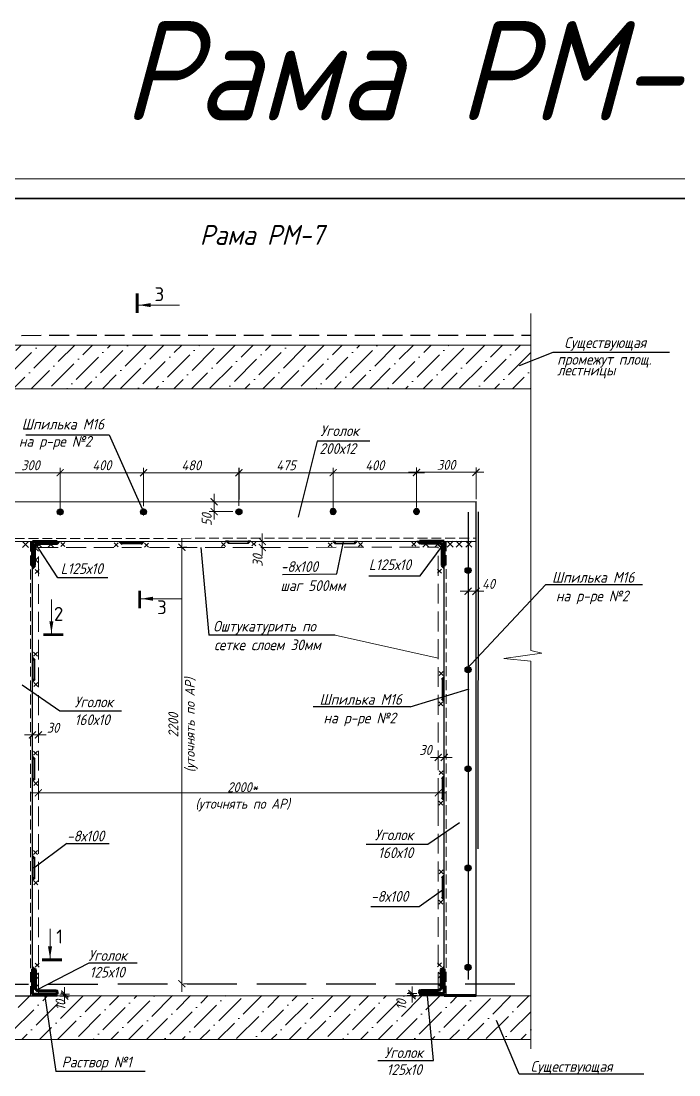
# Model space of a CAD drawing. Header units: millimetres. Extents: x 2058191 to 2089933, y 116142 to 208453.
# Drawn here: x 2071896 to 2075210, y 120718 to 126029 of the extents above; entities that cross this region are included whole.
import ezdxf

# ---------------------------------------------------------------- set-up
doc = ezdxf.new("R2010")
doc.units = ezdxf.units.MM
for name, pattern in [('GOST2.303 4', [7, 5, -2, 0]), ('ГОСТ 2.303 4', [7, 5, -2, 0]), ('осеваяX2', [4, 2.5, -0.5, 0.5, -0.5])]:
    doc.linetypes.add(name, pattern=pattern)
doc.layers.get('Defpoints').update_dxf_attribs({"color": 255})
for name, color, linetype, lineweight in [('1Стены', 252, 'Continuous', 25), ('монолит', 176, 'Continuous', 50), ('Оси', 165, 'осеваяX2', 13), ('Размер', 7, 'Continuous', 13), ('сварка', 156, 'Continuous', 9), ('штрих', 8, 'Continuous', 5), ('штриховка кирпич', 42, 'Continuous', 5)]:
    doc.layers.add(name, color=color, linetype=linetype, lineweight=lineweight)
doc.layers.add('CS_UNPLOTTED', color=254, linetype='Continuous', plot=False)
doc.layers.add('металл', color=124, linetype='Continuous')
doc.layers.add('Текст', color=7, linetype='Continuous')
doc.styles.add('GOST', font='', dxfattribs={"width": 0.8, "oblique": 10})
doc.styles.add('GOST 2.304_new', font='isocpeur.ttf', dxfattribs={"width": 0.9, "oblique": 15})
doc.styles.get('GOST').set_extended_font_data('GOST type A')
doc.dimstyles.new('SPDS', dxfattribs={"dimscale": 25, "dimtxt": 2.5, "dimasz": 1.77, "dimexe": 1.25, "dimexo": 0.625, "dimtad": 1, "dimdec": 0, "dimrnd": 0.001, "dimtxsty": 'GOST 2.304_new', "dimblk": 'ARCHTICK', "dimcen": 2.5, "dimdle": 2, "dimclrt": 256, "dimazin": 2, "dimtfac": 0.75, "dimtdec": 0, "dimtmove": 1, "dimatfit": 3, "dimfxl": 0, "dimtolj": 1, "dimlwd": 9, "dimlwe": 9, "dimarcsym": 0})
doc.dimstyles.new('SPDS 1_20', dxfattribs={"dimscale": 20, "dimtxt": 2.5, "dimasz": 1.77, "dimexe": 1.25, "dimexo": 0.625, "dimtad": 1, "dimdec": 0, "dimrnd": 0.001, "dimtxsty": 'GOST 2.304_new', "dimblk": 'ARCHTICK', "dimcen": 2.5, "dimdle": 2, "dimclrt": 256, "dimadec": 0, "dimazin": 2, "dimtfac": 0.75, "dimtdec": 0, "dimtmove": 1, "dimatfit": 3, "dimfxl": 0, "dimtolj": 1, "dimlwd": 9, "dimlwe": 9, "dimarcsym": 0})
pattern_1 = [(45, (-39819756.144, -1449948.2), (33.67596045, 123.47852166), [158.75, -31.75, 0, -31.75])]

# ---------------------------------------------------------------- blocks, each defined once
blk = doc.blocks.new('_ArchTick')
at = {"color": 0, "linetype": 'ByBlock', "const_width": 0.15}
blk.add_lwpolyline([(-0.5, -0.5), (0.5, 0.5)], dxfattribs=at)
blk = doc.blocks.new('*D152')
at = {"layer": 'Defpoints', "color": 0, "lineweight": 20, "ltscale": 20, "transparency": 16777216}
for p in [(2071953, 122454.8), (2071953, 122431.3), (2071983, 122454.8)]:
    blk.add_point(p, dxfattribs=at)
at = {"layer": 'Размер', "color": 0, "lineweight": 9, "ltscale": 20, "transparency": 16777216}
for p, q in [((2072023, 122431.3), (2071913, 122431.3)), ((2071953, 122442.3), (2071953, 122406.3)), ((2071983, 122442.3), (2071983, 122406.3))]:
    blk.add_line(p, q, dxfattribs=at)
at = {"layer": 'Размер', "color": 0, "lineweight": 9, "ltscale": 20, "transparency": 16777216, "xscale": 35.4, "yscale": 35.4, "zscale": 35.4}
for p, rotation in [((2071953, 122431.3), 179.9999999995553), ((2071983, 122431.3), 359.9999999995553)]:
    blk.add_blockref('_ArchTick', p, dxfattribs=dict(at, rotation=rotation))
at = {"layer": 'Размер', "ltscale": 20, "transparency": 16777216, "insert": (2072056.8, 122467.4), "char_height": 50, "attachment_point": 5, "style": 'GOST 2.304_new'}
blk.add_mtext('\\A1;30', dxfattribs=at)
blk = doc.blocks.new('свар')
at = {"layer": 'сварка', "color": 0, "linetype": 'Continuous', "ltscale": 10}
for p, q in [((10, 10), (-10, -10)), ((-10, 10), (10, -10))]:
    blk.add_line(p, q, dxfattribs=at)
blk = doc.blocks.new('*D153')
at = {"color": 0, "lineweight": 9, "ltscale": 20, "transparency": 16777216}
for p, q in [((2073997.8, 122329.5), (2073997.8, 122293.4)), ((2074027.8, 122329.5), (2074027.8, 122293.4)), ((2073957.8, 122318.4), (2074067.8, 122318.4))]:
    blk.add_line(p, q, dxfattribs=at)
at = {"layer": 'Defpoints', "color": 0, "lineweight": 20, "ltscale": 20, "transparency": 16777216}
for p in [(2073997.8, 122342), (2074027.8, 122342), (2074027.8, 122318.4)]:
    blk.add_point(p, dxfattribs=at)
at = {"color": 0, "lineweight": 9, "ltscale": 20, "transparency": 16777216, "xscale": 35.4, "yscale": 35.4, "zscale": 35.4, "rotation": 180}
blk.add_blockref('_ArchTick', (2073997.8, 122318.4), dxfattribs=at)
at = {"color": 0, "lineweight": 9, "ltscale": 20, "transparency": 16777216, "xscale": 35.4, "yscale": 35.4, "zscale": 35.4}
blk.add_blockref('_ArchTick', (2074027.8, 122318.4), dxfattribs=at)
at = {"ltscale": 20, "transparency": 16777216, "insert": (2073933.5, 122355.9), "char_height": 50, "attachment_point": 5, "style": 'GOST 2.304_new'}
blk.add_mtext('\\A1;30', dxfattribs=at)
blk = doc.blocks.new('*D159')
at = {"color": 0, "lineweight": 9, "ltscale": 20, "transparency": 16777216}
for p, q in [((2072115.4, 121125.5), (2072115.4, 121160.9)), ((2072090.5, 121125.5), (2072140.4, 121125.5)), ((2072090.5, 121115.5), (2072140.4, 121115.5)), ((2072115.4, 121125.5), (2072115.4, 121115.5)), ((2072115.4, 121115.5), (2072115.4, 121080.1))]:
    blk.add_line(p, q, dxfattribs=at)
at = {"layer": 'Defpoints', "color": 0, "lineweight": 20, "ltscale": 20, "transparency": 16777216}
for p in [(2072078, 121125.5), (2072078, 121115.5), (2072115.4, 121115.5)]:
    blk.add_point(p, dxfattribs=at)
at = {"color": 0, "lineweight": 9, "ltscale": 20, "transparency": 16777216, "xscale": 35.4, "yscale": 35.4, "zscale": 35.4}
for p, rotation in [((2072115.4, 121125.5), 270), ((2072115.4, 121115.5), 90)]:
    blk.add_blockref('_ArchTick', p, dxfattribs=dict(at, rotation=rotation))
at = {"ltscale": 20, "transparency": 16777216, "insert": (2072094.3, 121069.8), "char_height": 50, "attachment_point": 5, "rotation": 90, "style": 'GOST 2.304_new'}
blk.add_mtext('\\A1;10', dxfattribs=at)
blk = doc.blocks.new('*D146')
at = {"color": 0, "lineweight": 9, "ltscale": 20, "transparency": 16777216}
for p, q in [((2073865.4, 121127.5), (2073865.4, 121162.9)), ((2073890.3, 121127.5), (2073840.4, 121127.5)), ((2073890.3, 121117.5), (2073840.4, 121117.5)), ((2073865.4, 121127.5), (2073865.4, 121117.5)), ((2073865.4, 121117.5), (2073865.4, 121082.1))]:
    blk.add_line(p, q, dxfattribs=at)
at = {"layer": 'Defpoints', "color": 0, "lineweight": 20, "ltscale": 20, "transparency": 16777216}
for p in [(2073865.4, 121117.5), (2073902.8, 121127.5), (2073902.8, 121117.5)]:
    blk.add_point(p, dxfattribs=at)
at = {"color": 0, "lineweight": 9, "ltscale": 20, "transparency": 16777216, "xscale": 35.4, "yscale": 35.4, "zscale": 35.4}
for p, rotation in [((2073865.4, 121127.5), 270), ((2073865.4, 121117.5), 90)]:
    blk.add_blockref('_ArchTick', p, dxfattribs=dict(at, rotation=rotation))
at = {"ltscale": 20, "transparency": 16777216, "insert": (2073811.5, 121071.8), "char_height": 50, "attachment_point": 5, "rotation": 90, "style": 'GOST 2.304_new'}
blk.add_mtext('\\A1;10', dxfattribs=at)
blk = doc.blocks.new('м16')
at = {"layer": 'металл', "lineweight": 30, "ltscale": 20}
for p, q in [((-11, 6.4), (0, 12.7)), ((-11, -6.4), (-11, 6.4)), ((0, 12.7), (11, 6.4)), ((11, 6.4), (11, -6.4)), ((0, -12.7), (-11, -6.4)), ((11, -6.4), (0, -12.7))]:
    blk.add_line(p, q, dxfattribs=at)
blk.add_circle((0, 0), 15, dxfattribs=at)
for radius, start, end in [(10.4, 0, 180), (10.4, 180, 0), (6.92, 0, 180), (6.92, 180, 0)]:
    blk.add_arc((0, 0), radius, start, end, dxfattribs=at)
at = {"layer": 'металл', "linetype": 'Continuous', "lineweight": 25, "ltscale": 20}
blk.add_arc((0, 0), 8, 255, 165, dxfattribs=at)
at = {"layer": 'Оси', "ltscale": 20}
for p, q in [((17, 0), (-17.3, 0)), ((0, 17.3), (0, -17.3))]:
    blk.add_line(p, q, dxfattribs=at)
blk = doc.blocks.new('*D147')
at = {"color": 0, "lineweight": 9, "ltscale": 20, "transparency": 16777216}
for p, q in [((2071793.3, 123618), (2071793.3, 123778)), ((2072093, 123568), (2072093, 123778)), ((2071753.3, 123753), (2072133, 123753))]:
    blk.add_line(p, q, dxfattribs=at)
at = {"layer": 'Defpoints', "color": 0, "lineweight": 20, "ltscale": 20, "transparency": 16777216}
for p in [(2072093, 123753), (2071793.3, 123605.5), (2072093, 123555.5)]:
    blk.add_point(p, dxfattribs=at)
at = {"color": 0, "lineweight": 9, "ltscale": 20, "transparency": 16777216, "xscale": 35.4, "yscale": 35.4, "zscale": 35.4, "rotation": 180}
blk.add_blockref('_ArchTick', (2071793.3, 123753), dxfattribs=at)
at = {"color": 0, "lineweight": 9, "ltscale": 20, "transparency": 16777216, "xscale": 35.4, "yscale": 35.4, "zscale": 35.4}
blk.add_blockref('_ArchTick', (2072093, 123753), dxfattribs=at)
at = {"ltscale": 20, "transparency": 16777216, "insert": (2071943.1, 123790.5), "char_height": 50, "attachment_point": 5, "style": 'GOST 2.304_new'}
blk.add_mtext('\\A1;300', dxfattribs=at)
blk = doc.blocks.new('*D148')
at = {"color": 0, "lineweight": 9, "ltscale": 20, "transparency": 16777216}
for p, q in [((2072093, 123595.9), (2072093, 123778)), ((2072513, 123585.2), (2072513, 123778)), ((2072553, 123753), (2072053, 123753))]:
    blk.add_line(p, q, dxfattribs=at)
at = {"layer": 'Defpoints', "color": 0, "lineweight": 20, "ltscale": 20, "transparency": 16777216}
for p in [(2072093, 123753), (2072093, 123583.4), (2072513, 123572.7)]:
    blk.add_point(p, dxfattribs=at)
at = {"color": 0, "lineweight": 9, "ltscale": 20, "transparency": 16777216, "xscale": 35.4, "yscale": 35.4, "zscale": 35.4, "rotation": 180}
blk.add_blockref('_ArchTick', (2072093, 123753), dxfattribs=at)
at = {"color": 0, "lineweight": 9, "ltscale": 20, "transparency": 16777216, "xscale": 35.4, "yscale": 35.4, "zscale": 35.4}
blk.add_blockref('_ArchTick', (2072513, 123753), dxfattribs=at)
at = {"ltscale": 20, "transparency": 16777216, "insert": (2072303, 123790.5), "char_height": 50, "attachment_point": 5, "style": 'GOST 2.304_new'}
blk.add_mtext('\\A1;400', dxfattribs=at)
blk = doc.blocks.new('*D150')
at = {"color": 0, "lineweight": 9, "ltscale": 20, "transparency": 16777216}
for p, q in [((2073467.8, 123570), (2073467.8, 123778)), ((2073887.7, 123576.9), (2073887.7, 123778)), ((2073427.8, 123753), (2073927.7, 123753))]:
    blk.add_line(p, q, dxfattribs=at)
at = {"layer": 'Defpoints', "color": 0, "lineweight": 20, "ltscale": 20, "transparency": 16777216}
for p in [(2073887.7, 123753), (2073467.8, 123557.5), (2073887.7, 123564.4)]:
    blk.add_point(p, dxfattribs=at)
at = {"color": 0, "lineweight": 9, "ltscale": 20, "transparency": 16777216, "xscale": 35.4, "yscale": 35.4, "zscale": 35.4, "rotation": 180}
blk.add_blockref('_ArchTick', (2073467.8, 123753), dxfattribs=at)
at = {"color": 0, "lineweight": 9, "ltscale": 20, "transparency": 16777216, "xscale": 35.4, "yscale": 35.4, "zscale": 35.4}
blk.add_blockref('_ArchTick', (2073887.7, 123753), dxfattribs=at)
at = {"ltscale": 20, "transparency": 16777216, "insert": (2073677.7, 123790.5), "char_height": 50, "attachment_point": 5, "style": 'GOST 2.304_new'}
blk.add_mtext('\\A1;400', dxfattribs=at)
blk = doc.blocks.new('*D151')
at = {"color": 0, "lineweight": 9, "ltscale": 20, "transparency": 16777216}
for p, q in [((2073847.7, 123755), (2074227.8, 123755)), ((2073887.7, 123576.9), (2073887.7, 123780)), ((2074187.8, 123620), (2074187.8, 123780))]:
    blk.add_line(p, q, dxfattribs=at)
at = {"layer": 'Defpoints', "color": 0, "lineweight": 20, "ltscale": 20, "transparency": 16777216}
for p in [(2074187.8, 123755), (2074187.8, 123607.5), (2073887.7, 123564.4)]:
    blk.add_point(p, dxfattribs=at)
at = {"color": 0, "lineweight": 9, "ltscale": 20, "transparency": 16777216, "xscale": 35.4, "yscale": 35.4, "zscale": 35.4, "rotation": 180}
blk.add_blockref('_ArchTick', (2073887.7, 123755), dxfattribs=at)
at = {"color": 0, "lineweight": 9, "ltscale": 20, "transparency": 16777216, "xscale": 35.4, "yscale": 35.4, "zscale": 35.4}
blk.add_blockref('_ArchTick', (2074187.8, 123755), dxfattribs=at)
at = {"ltscale": 20, "transparency": 16777216, "insert": (2074037.7, 123792.5), "char_height": 50, "attachment_point": 5, "style": 'GOST 2.304_new'}
blk.add_mtext('\\A1;300', dxfattribs=at)
blk = doc.blocks.new('*D161')
at = {"color": 0, "lineweight": 9, "ltscale": 20, "transparency": 16777216}
for p, q in [((2071983, 122104.2), (2071983, 122164.4)), ((2073997.8, 121988.3), (2073997.8, 122164.4)), ((2071943, 122139.4), (2074037.8, 122139.4))]:
    blk.add_line(p, q, dxfattribs=at)
at = {"layer": 'Defpoints', "color": 0, "lineweight": 20, "ltscale": 20, "transparency": 16777216}
for p in [(2073997.8, 122139.4), (2071983, 122091.7), (2073997.8, 121975.8)]:
    blk.add_point(p, dxfattribs=at)
at = {"color": 0, "lineweight": 9, "ltscale": 20, "transparency": 16777216, "xscale": 35.4, "yscale": 35.4, "zscale": 35.4, "rotation": 180}
blk.add_blockref('_ArchTick', (2071983, 122139.4), dxfattribs=at)
at = {"color": 0, "lineweight": 9, "ltscale": 20, "transparency": 16777216, "xscale": 35.4, "yscale": 35.4, "zscale": 35.4}
blk.add_blockref('_ArchTick', (2073997.8, 122139.4), dxfattribs=at)
at = {"ltscale": 20, "transparency": 16777216, "insert": (2073011.9, 122119.4), "char_height": 50, "width": 743.323, "attachment_point": 5, "style": 'GOST 2.304_new'}
blk.add_mtext('\\A1;2000*\\P(уточнять по АР)', dxfattribs=at)
blk = doc.blocks.new('*D162')
at = {"layer": 'Defpoints', "color": 0, "lineweight": 20, "ltscale": 20, "transparency": 16777216}
for p in [(2072701.4, 123377.5), (2072705.7, 123377.5), (2072701.4, 121177.5)]:
    blk.add_point(p, dxfattribs=at)
at = {"layer": 'Размер', "color": 0, "lineweight": 9, "ltscale": 20, "transparency": 16777216}
for p, q in [((2072705.7, 121137.5), (2072705.7, 123417.5)), ((2072713.9, 123377.5), (2072730.7, 123377.5)), ((2072713.9, 121177.5), (2072730.7, 121177.5))]:
    blk.add_line(p, q, dxfattribs=at)
at = {"layer": 'Размер', "color": 0, "lineweight": 9, "ltscale": 20, "transparency": 16777216, "xscale": 35.4, "yscale": 35.4, "zscale": 35.4}
for p, rotation in [((2072705.7, 123377.5), 90), ((2072705.7, 121177.5), 270)]:
    blk.add_blockref('_ArchTick', p, dxfattribs=dict(at, rotation=rotation))
at = {"layer": 'Размер', "ltscale": 20, "transparency": 16777216, "insert": (2072711.4, 122481.1), "char_height": 50, "width": 670.583, "attachment_point": 5, "rotation": 90, "style": 'GOST 2.304_new'}
blk.add_mtext('\\A1;2200  \\P(уточнять по АР)', dxfattribs=at)
blk = doc.blocks.new('*D163')
at = {"layer": 'Defpoints', "color": 0, "lineweight": 20, "ltscale": 100, "transparency": 16777216}
for p in [(2072993.4, 123753), (2072513, 123598.9), (2072993.4, 123573.1)]:
    blk.add_point(p, dxfattribs=at)
at = {"layer": 'Размер', "color": 0, "lineweight": 9, "ltscale": 100, "transparency": 16777216}
for p, q in [((2072513, 123611.4), (2072513, 123778)), ((2072993.4, 123585.6), (2072993.4, 123778)), ((2072473, 123753), (2073033.4, 123753))]:
    blk.add_line(p, q, dxfattribs=at)
at = {"layer": 'Размер', "color": 0, "lineweight": 9, "ltscale": 100, "transparency": 16777216, "xscale": 35.4, "yscale": 35.4, "zscale": 35.4, "rotation": 180}
blk.add_blockref('_ArchTick', (2072513, 123753), dxfattribs=at)
at = {"layer": 'Размер', "color": 0, "lineweight": 9, "ltscale": 100, "transparency": 16777216, "xscale": 35.4, "yscale": 35.4, "zscale": 35.4}
blk.add_blockref('_ArchTick', (2072993.4, 123753), dxfattribs=at)
at = {"layer": 'Размер', "ltscale": 100, "transparency": 16777216, "insert": (2072753.2, 123790.5), "char_height": 50, "attachment_point": 5, "style": 'GOST 2.304_new'}
blk.add_mtext('\\A1;480', dxfattribs=at)
blk = doc.blocks.new('*D164')
at = {"layer": 'Defpoints', "color": 0, "lineweight": 20, "ltscale": 100, "transparency": 16777216}
for p in [(2073467.8, 123753), (2072993.8, 123606.2), (2073467.8, 123586.9)]:
    blk.add_point(p, dxfattribs=at)
at = {"layer": 'Размер', "color": 0, "lineweight": 9, "ltscale": 100, "transparency": 16777216}
for p, q in [((2072993.8, 123618.7), (2072993.8, 123778)), ((2073467.8, 123599.4), (2073467.8, 123778)), ((2072953.8, 123753), (2073507.8, 123753))]:
    blk.add_line(p, q, dxfattribs=at)
at = {"layer": 'Размер', "color": 0, "lineweight": 9, "ltscale": 100, "transparency": 16777216, "xscale": 35.4, "yscale": 35.4, "zscale": 35.4, "rotation": 180}
blk.add_blockref('_ArchTick', (2072993.8, 123753), dxfattribs=at)
at = {"layer": 'Размер', "color": 0, "lineweight": 9, "ltscale": 100, "transparency": 16777216, "xscale": 35.4, "yscale": 35.4, "zscale": 35.4}
blk.add_blockref('_ArchTick', (2073467.8, 123753), dxfattribs=at)
at = {"layer": 'Размер', "ltscale": 100, "transparency": 16777216, "insert": (2073230.8, 123790.5), "char_height": 50, "attachment_point": 5, "style": 'GOST 2.304_new'}
blk.add_mtext('\\A1;475', dxfattribs=at)
blk = doc.blocks.new('*D165')
at = {"layer": 'Defpoints', "color": 0, "lineweight": 20, "ltscale": 100, "transparency": 16777216}
for p in [(2073111.1, 123406.5), (2073111.2, 123376.6), (2073111.2, 123376.6)]:
    blk.add_point(p, dxfattribs=at)
at = {"layer": 'Размер', "color": 0, "lineweight": 9, "ltscale": 100, "transparency": 16777216}
for p, q in [((2073111.2, 123446.5), (2073111.2, 123336.6)), ((2073123.6, 123406.5), (2073136.2, 123406.5)), ((2073123.7, 123376.6), (2073136.2, 123376.6))]:
    blk.add_line(p, q, dxfattribs=at)
at = {"layer": 'Размер', "color": 0, "lineweight": 9, "ltscale": 100, "transparency": 16777216, "xscale": 35.4, "yscale": 35.4, "zscale": 35.4}
for p, rotation in [((2073111.2, 123406.5), 90), ((2073111.2, 123376.6), 270)]:
    blk.add_blockref('_ArchTick', p, dxfattribs=dict(at, rotation=rotation))
at = {"layer": 'Размер', "ltscale": 100, "transparency": 16777216, "insert": (2073087.5, 123310.7), "char_height": 50, "attachment_point": 5, "rotation": 90, "style": 'GOST 2.304_new'}
blk.add_mtext('\\A1;30', dxfattribs=at)
blk = doc.blocks.new('*U8')
at = {"color": 44, "lineweight": 20, "ltscale": 10}
blk.add_line((594, 420), (0, 420), dxfattribs=at)
at = {"color": 137, "lineweight": 35, "ltscale": 10}
blk.add_line((589, 415), (20, 415), dxfattribs=at)
at = {"color": 44, "lineweight": 13, "style": 'GOST', "oblique": 10, "width": 0.8}
for tag in ['ФОРМАТВЕРТ', 'ФОРМАТГОРИЗ']:
    blk.add_attdef(tag, (542.98, 1.6), '', height=2, dxfattribs=at)
blk = doc.blocks.new('*D170')
at = {"layer": 'Defpoints', "color": 0, "lineweight": 20, "ltscale": 20, "transparency": 16777216}
for p in [(2074147.8, 123243.5), (2074187.8, 123245.7), (2074187.8, 123155.2)]:
    blk.add_point(p, dxfattribs=at)
at = {"layer": 'Размер', "color": 0, "lineweight": 9, "ltscale": 20, "transparency": 16777216}
for p, q in [((2074147.8, 123231), (2074147.8, 123130.2)), ((2074187.8, 123233.2), (2074187.8, 123130.2)), ((2074107.8, 123155.2), (2074227.8, 123155.2))]:
    blk.add_line(p, q, dxfattribs=at)
at = {"layer": 'Размер', "color": 0, "lineweight": 9, "ltscale": 20, "transparency": 16777216, "xscale": 35.4, "yscale": 35.4, "zscale": 35.4, "rotation": 180}
blk.add_blockref('_ArchTick', (2074147.8, 123155.2), dxfattribs=at)
at = {"layer": 'Размер', "color": 0, "lineweight": 9, "ltscale": 20, "transparency": 16777216, "xscale": 35.4, "yscale": 35.4, "zscale": 35.4}
blk.add_blockref('_ArchTick', (2074187.8, 123155.2), dxfattribs=at)
at = {"layer": 'Размер', "ltscale": 20, "transparency": 16777216, "insert": (2074250.7, 123192.7), "char_height": 50, "attachment_point": 5, "style": 'GOST 2.304_new'}
blk.add_mtext('\\A1;40', dxfattribs=at)
blk = doc.blocks.new('*D166')
at = {"layer": 'Defpoints', "color": 0, "lineweight": 20, "ltscale": 100, "transparency": 16777216}
for p in [(2072880.3, 123606.4), (2072868.6, 123556.8), (2072976, 123556.8)]:
    blk.add_point(p, dxfattribs=at)
at = {"layer": 'Размер', "color": 0, "lineweight": 9, "ltscale": 100, "transparency": 16777216}
for p, q in [((2072867.8, 123606.4), (2072843.6, 123606.4)), ((2072868.6, 123646.4), (2072868.6, 123516.8)), ((2072963.5, 123556.8), (2072843.6, 123556.8))]:
    blk.add_line(p, q, dxfattribs=at)
at = {"layer": 'Размер', "color": 0, "lineweight": 9, "ltscale": 100, "transparency": 16777216, "xscale": 35.4, "yscale": 35.4, "zscale": 35.4}
for p, rotation in [((2072868.6, 123606.4), 90), ((2072868.6, 123556.8), 270)]:
    blk.add_blockref('_ArchTick', p, dxfattribs=dict(at, rotation=rotation))
at = {"layer": 'Размер', "ltscale": 100, "transparency": 16777216, "insert": (2072831.1, 123516.8), "char_height": 50, "attachment_point": 5, "rotation": 90, "style": 'GOST 2.304_new'}
blk.add_mtext('\\A1;50', dxfattribs=at)

msp = doc.modelspace()

# ---------------------------------------------------------------- hatches: boundary and pattern name
at = {"layer": 'Размер', "ltscale": 20}
h = msp.add_hatch(dxfattribs=at)
h.set_pattern_fill('AR-SAND', color=256, scale=0.3)
h.set_pattern_definition([(37.5, (1297934.955, 473877.709), (-0.48000939, 14.68239712), [0, -11.5824, 0, -12.954, 0, -12.3825]), (7.5, (1297934.955, 473877.709), (13.4856985, 21.504753), [0, -6.2484, 0, -10.4394, 0, -4.0005]), (327.5, (1297925.582, 473877.709), (23.7297711, 0.04311554), [0, -3.81, 0, -13.716, 0, -17.907]), (317.5, (1297925.582, 473877.709), (22.90669357, 6.6878797), [0, -1.905, 0, -8.9916, 0, -10.287])])
h.paths.add_polyline_path([(2072078, 121125.5), (2071983, 121125.5), (2071983, 121115.5), (2072078, 121115.5)])
h.paths.add_polyline_path([(2071983, 121125.5), (2071953, 121125.5), (2071953, 121115.5), (2071983, 121115.5)])
h = msp.add_hatch(dxfattribs=at)
h.set_pattern_fill('AR-SAND', color=256, scale=0.3)
h.set_pattern_definition([(37.5, (1297549.782, 473879.714), (-0.48000939, 14.68239712), [0, -11.5824, 0, -12.954, 0, -12.3825]), (7.5, (1297549.782, 473879.714), (13.4856985, 21.504753), [0, -6.2484, 0, -10.4394, 0, -4.0005]), (327.5, (1297540.409, 473879.714), (23.7297711, 0.04311554), [0, -3.81, 0, -13.716, 0, -17.907]), (317.5, (1297540.41, 473879.714), (22.90669357, 6.6878797), [0, -1.905, 0, -8.9916, 0, -10.287])])
h.paths.add_polyline_path([(2073902.8, 121127.5), (2073997.8, 121127.5), (2073997.8, 121117.5), (2073902.8, 121117.5)])
h.paths.add_polyline_path([(2073997.8, 121127.5), (2074027.8, 121127.5), (2074027.8, 121117.5), (2073997.8, 121117.5)])
at = {"layer": 'сварка', "linetype": 'Continuous', "ltscale": 5}
for points in [[(2072078, 123405.5), (2072078, 123391.8), (2072091.6, 123405.5)], [(2072402.9, 123405.5), (2072389.2, 123405.5), (2072402.9, 123391.8)], [(2072503.1, 123405.5), (2072516.7, 123405.5), (2072503.1, 123391.8)], [(2072940.3, 123409.5), (2072926.6, 123409.5), (2072940.3, 123395.8)], [(2073040.5, 123409.5), (2073054.1, 123409.5), (2073040.5, 123395.8)], [(2073477.7, 123407.5), (2073464.1, 123407.5), (2073477.7, 123393.8)], [(2073577.9, 123407.5), (2073591.5, 123407.5), (2073577.9, 123393.8)], [(2073902.8, 123407.5), (2073902.8, 123393.8), (2073889.2, 123407.5)], [(2071953, 123280.5), (2071966.6, 123280.5), (2071953, 123266.8)], [(2074027.8, 123282.5), (2074014.2, 123282.5), (2074027.8, 123268.8)], [(2071953, 122810.6), (2071953, 122824.2), (2071966.6, 122810.6)], [(2071953, 122710.4), (2071953, 122696.7), (2071966.6, 122710.4)], [(2074027.8, 122712.6), (2074027.8, 122726.2), (2074014.2, 122712.6)], [(2074027.8, 122612.4), (2074027.8, 122598.7), (2074014.2, 122612.4)], [(2071953, 122310.6), (2071953, 122324.2), (2071966.6, 122310.6)], [(2074027.8, 122212.6), (2074027.8, 122226.2), (2074014.2, 122212.6)], [(2074027.8, 122212.6), (2074027.8, 122226.2), (2074014.2, 122212.6)], [(2071953, 122210.4), (2071953, 122196.7), (2071966.6, 122210.4)], [(2074027.8, 122112.4), (2074027.8, 122098.7), (2074014.2, 122112.4)], [(2071953, 121810.6), (2071953, 121824.2), (2071966.6, 121810.6)], [(2071953, 121710.4), (2071953, 121696.7), (2071966.6, 121710.4)], [(2074027.8, 121712.6), (2074027.8, 121726.2), (2074014.2, 121712.6)], [(2074027.8, 121612.4), (2074027.8, 121598.7), (2074014.2, 121612.4)], [(2071953, 121250.5), (2071953, 121264.1), (2071966.6, 121250.5)], [(2074027.8, 121252.5), (2074027.8, 121266.1), (2074014.2, 121252.5)]]:
    msp.add_hatch(color=0, dxfattribs=at).paths.add_polyline_path(points, flags=0)
at = {"layer": 'штрих', "ltscale": 15}
h = msp.add_hatch(dxfattribs=at)
h.set_pattern_fill('ANSI36', color=256, scale=20)
h.set_pattern_definition(pattern_1)
h.paths.add_polyline_path([(2071333.2, 124396), (2071333.4, 124176), (2074464.5, 124176), (2074464.3, 124396)])
h = msp.add_hatch(dxfattribs=at)
h.set_pattern_fill('ANSI36', color=256, scale=20)
h.set_pattern_definition(pattern_1)
h.paths.add_polyline_path([(2071332.9, 121117.5), (2071332.9, 120897.5), (2074464, 120897.5), (2074464, 121117.5)])

# ---------------------------------------------------------------- linework, layer by layer
at = {"ltscale": 100}
for p, q in [((2074407.1, 124293.2), (2074576.2, 124360.4)), ((2074576.2, 124360.4), (2075163.1, 124360.4)), ((2071920.5, 123943.1), (2072339.6, 123943.1)), ((2072339.6, 123943.1), (2072513, 123555.5)), ((2073387.1, 123911.5), (2073291.2, 123529.6)), ((2072081.1, 123222.5), (2071964.8, 123400.5)), ((2073486.8, 123242.6), (2073521, 123404.5)), ((2073905.9, 123233.5), (2074027.8, 123395.6)), ((2072801.5, 123376.3), (2072842.5, 122933.8)), ((2073212.9, 123240.6), (2073486.8, 123242.6)), ((2073647.8, 123233.5), (2073905.9, 123233.5)), ((2072333.3, 123222.5), (2072081.1, 123222.5)), ((2074537.6, 123187.4), (2074140.1, 122762.5)), ((2075027.3, 123187.4), (2074537.6, 123187.4)), ((2073477.8, 122933.8), (2072842.5, 122933.8)), ((2073856.2, 122572.4), (2074154.2, 122664.4)), ((2073856.2, 122572.4), (2073366.6, 122572.4)), ((2072127.2, 121884.6), (2071960, 121760.5)), ((2072127.2, 121884.6), (2072339.6, 121884.6)), ((2073901.2, 121567.5), (2074024.8, 121654.1)), ((2073658.6, 121567.5), (2073901.2, 121567.5)), ((2072238, 121280.8), (2071973.1, 121145.6)), ((2072480.3, 121280.8), (2072238, 121280.8)), ((2073974.3, 120789.8), (2073941.1, 121134.9)), ((2074405.4, 120722.5), (2074290.4, 120991.9)), ((2073693.4, 120789.8), (2073974.3, 120789.8)), ((2075032.9, 120722.5), (2074405.4, 120722.5))]:
    msp.add_line(p, q, dxfattribs=at)
at = {"ltscale": 20}
for p, q in [((2072091, 122550.8), (2071901.9, 122682.1)), ((2073945.8, 121880.9), (2074104.2, 121990.9))]:
    msp.add_line(p, q, dxfattribs=at)
at = {"color": 0, "ltscale": 20}
for points in [[(2073653.3, 123911.5), (2073387.1, 123911.5)], [(2072402.2, 122550.8), (2072091, 122550.8)], [(2073634.6, 121880.9), (2073945.8, 121880.9)]]:
    msp.add_lwpolyline(points, dxfattribs=at)
at = {"layer": '1Стены', "color": 0, "linetype": 'GOST2.303 4', "ltscale": 20}
msp.add_line((2071337.5, 124445), (2074464.3, 124447), dxfattribs=at)
at = {"layer": '1Стены', "color": 0, "linetype": 'ГОСТ 2.303 4', "lineweight": 13, "ltscale": 10}
for p, q in [((2071793, 123421.5), (2074187.8, 123423.5)), ((2071943, 121115.5), (2071943, 123405.5)), ((2074037.8, 121117.5), (2074037.8, 123407.5))]:
    msp.add_line(p, q, dxfattribs=at)
at = {"layer": '1Стены', "color": 0, "linetype": 'ГОСТ 2.303 4', "lineweight": 13, "ltscale": 20}
for p, q in [((2071983, 123375.5), (2073997.8, 123377.5)), ((2071983, 121131.5), (2071983, 123375.5)), ((2073997.8, 121133.5), (2073997.8, 123377.5))]:
    msp.add_line(p, q, dxfattribs=at)
at = {"layer": '1Стены', "color": 0, "linetype": 'GOST2.303 4', "ltscale": 50}
msp.add_line((2071332.9, 121175.5), (2074464, 121177.5), dxfattribs=at)
at = {"layer": '1Стены', "color": 0, "linetype": 'ГОСТ 2.303 4', "lineweight": 13, "ltscale": 50}
msp.add_line((2071953, 121115.5), (2074027.8, 121117.5), dxfattribs=at)
at = {"layer": 'CS_UNPLOTTED', "ltscale": 20}
for p, q in [((2074147.5, 123553.7), (2074147.8, 121198.7)), ((2074198.1, 123555.7), (2074197.8, 121857.5))]:
    msp.add_line(p, q, dxfattribs=at)
at = {"layer": 'металл', "color": 0, "ltscale": 20}
for p, q in [((2071793, 123605.5), (2074187.8, 123607.5)), ((2074187.8, 121117.5), (2074187.8, 123607.5)), ((2071793, 123405.5), (2074187.8, 123407.5)), ((2071953, 121115.5), (2071953, 123405.5)), ((2074027.8, 121117.5), (2074027.8, 123407.5)), ((2071953, 121115.5), (2071793, 121115.5))]:
    msp.add_line(p, q, dxfattribs=at)
at = {"layer": 'металл', "color": 0, "linetype": 'Continuous', "lineweight": 60, "ltscale": 20}
for p, q in [((2071953, 123280.5), (2071953, 123405.5)), ((2071953, 123405.5), (2072078, 123405.5)), ((2072073.4, 123395.5), (2071977, 123395.5)), ((2072078, 123405.5), (2072078, 123400.1)), ((2073902.8, 123407.5), (2073902.8, 123402.1)), ((2074027.8, 123407.5), (2073902.8, 123407.5)), ((2073907.4, 123397.5), (2074003.8, 123397.5)), ((2074017.8, 123383.5), (2074017.8, 123287.1)), ((2074027.8, 123282.5), (2074027.8, 123407.5)), ((2071963, 123381.5), (2071963, 123285.1)), ((2071958.4, 123280.5), (2071953, 123280.5)), ((2074022.4, 123282.5), (2074027.8, 123282.5)), ((2074011.8, 121157.5), (2074011.8, 121247.9)), ((2074016.4, 121252.5), (2074027.8, 121252.5)), ((2074027.8, 121252.5), (2074027.8, 121127.5)), ((2073902.8, 121138.9), (2073902.8, 121127.5)), ((2073907.4, 121143.5), (2073997.8, 121143.5)), ((2074187.8, 121117.5), (2074027.8, 121117.5))]:
    msp.add_line(p, q, dxfattribs=at)
at = {"layer": 'металл', "color": 0, "linetype": 'Continuous', "lineweight": 60, "ltscale": 20, "extrusion": (0, 0, -1)}
for p, q in [((2071953, 121250.5), (2071953, 121125.5)), ((2071964.4, 121250.5), (2071953, 121250.5)), ((2071969, 121155.5), (2071969, 121245.9)), ((2071953, 121125.5), (2072078, 121125.5)), ((2072073.4, 121141.5), (2071983, 121141.5)), ((2072078, 121125.5), (2072078, 121136.9)), ((2074027.8, 121127.5), (2073902.8, 121127.5))]:
    msp.add_line(p, q, dxfattribs=at)
at = {"layer": 'металл', "color": 0, "ltscale": 20}
for points in [[(2072503, 123402.4), (2072503, 123394.4), (2072403, 123394.4), (2072403, 123402.4)], [(2072940.4, 123406.5), (2072940.4, 123398.5), (2073040.4, 123398.5), (2073040.4, 123406.5)], [(2073477.8, 123404.5), (2073477.8, 123396.5), (2073577.8, 123396.5), (2073577.8, 123404.5)], [(2071956, 122810.5), (2071964, 122810.5), (2071964, 122710.5), (2071956, 122710.5)], [(2074024.8, 122712.5), (2074016.8, 122712.5), (2074016.8, 122612.5), (2074024.8, 122612.5)], [(2071956, 122310.5), (2071964, 122310.5), (2071964, 122210.5), (2071956, 122210.5)], [(2074024.8, 122212.5), (2074016.8, 122212.5), (2074016.8, 122112.5), (2074024.8, 122112.5)], [(2071956, 121810.5), (2071964, 121810.5), (2071964, 121710.5), (2071956, 121710.5)], [(2074024.8, 121712.5), (2074016.8, 121712.5), (2074016.8, 121612.5), (2074024.8, 121612.5)]]:
    msp.add_lwpolyline(points, close=True, dxfattribs=at)
at = {"layer": 'металл', "color": 0, "linetype": 'Continuous', "lineweight": 60, "ltscale": 20}
for centre, radius, start, end in [((2071977, 123381.5), 14, 90, 180), ((2072073.4, 123400.1), 4.6, 270, 0), ((2073907.4, 123402.1), 4.6, 180, 270), ((2074003.8, 123383.5), 14, 0, 90), ((2071958.4, 123285.1), 4.6, 270, 0), ((2074022.4, 123287.1), 4.6, 180, 270), ((2074016.4, 121247.9), 4.6, 90, 180), ((2073997.8, 121157.5), 14, 270, 0), ((2073907.4, 121138.9), 4.6, 90, 180)]:
    msp.add_arc(centre, radius, start, end, dxfattribs=at)
at = {"layer": 'металл', "color": 0, "linetype": 'Continuous', "lineweight": 60, "ltscale": 20, "extrusion": (0, 0, -1)}
for centre, radius, start, end in [((-2071964.4, 121245.9), 4.6, 90, 180), ((-2071983, 121155.5), 14, 270, 0), ((-2072073.4, 121136.9), 4.6, 90, 180)]:
    msp.add_arc(centre, radius, start, end, dxfattribs=at)
at = {"layer": 'монолит', "color": 0, "lineweight": 25, "ltscale": 100}
for p, q in [((2071333.2, 124395), (2074464.3, 124397)), ((2071333.2, 124175), (2074464.3, 124177)), ((2071332.9, 121115.5), (2074464, 121117.5)), ((2071332.9, 120895.5), (2074464, 120897.5))]:
    msp.add_line(p, q, dxfattribs=at)
at = {"layer": 'Размер', "linetype": 'Continuous', "ltscale": 20}
for p, q in [((2072487.9, 124597.7), (2072693.5, 124597.7)), ((2072500.8, 123117.9), (2072702, 123117.9)), ((2072048.7, 122944.1), (2072048.7, 123114.1)), ((2072041.7, 121305.2), (2072041.7, 121454.5))]:
    msp.add_line(p, q, dxfattribs=at)
at = {"layer": 'Размер', "ltscale": 100}
msp.add_line((2073477.8, 122933.8), (2073997.8, 122818.8), dxfattribs=at)
at = {"layer": 'Размер', "color": 0, "linetype": 'Continuous', "ltscale": 20, "const_width": 14}
for points in [[(2072480.9, 124657.7), (2072480.9, 124557.7)], [(2072493.8, 123069.9), (2072493.8, 123157.9)], [(2072108.7, 122937.1), (2072008.7, 122937.1)], [(2072101.7, 121298.2), (2072001.7, 121298.2)]]:
    msp.add_lwpolyline(points, dxfattribs=at)
at = {"layer": 'Размер', "color": 0, "ltscale": 20}
for points in [[(2071953, 121125.5), (2072078, 121125.5), (2072078, 121115.5), (2071953, 121115.5)], [(2074027.8, 121127.5), (2073902.8, 121127.5), (2073902.8, 121117.5), (2074027.8, 121117.5)]]:
    msp.add_lwpolyline(points, close=True, dxfattribs=at)
at = {"layer": 'Размер', "linetype": 'Continuous', "ltscale": 20}
for points in [[(2072487.9, 124597.7), (2072548, 124607.8), (2072548, 124587.7)], [(2072500.8, 123117.9), (2072560.9, 123128), (2072560.9, 123107.9)], [(2072048.7, 122944.1), (2072038.6, 123004.2), (2072058.7, 123004.2)], [(2072041.7, 121305.2), (2072031.7, 121365.3), (2072051.8, 121365.3)]]:
    msp.add_solid(points, dxfattribs=at)
at = {"layer": 'сварка', "color": 0, "linetype": 'Continuous', "ltscale": 15}
for p, q in [((2071932.7, 123405.5), (2071902.7, 123375.5)), ((2071902.7, 123405.5), (2071932.7, 123375.5)), ((2072078, 123405.5), (2071953, 123405.5)), ((2071953, 123280.5), (2071953, 123405.5)), ((2071953, 123358), (2071983, 123388)), ((2071953, 123388), (2071983, 123358)), ((2072000.5, 123405.5), (2071970.5, 123375.5)), ((2071970.5, 123405.5), (2072000.5, 123375.5)), ((2072060.5, 123405.5), (2072030.5, 123375.5)), ((2072030.5, 123405.5), (2072060.5, 123375.5)), ((2073902.8, 123407.5), (2074027.8, 123407.5)), ((2073920.3, 123407.5), (2073950.3, 123377.5)), ((2073950.3, 123407.5), (2073920.3, 123377.5)), ((2073980.3, 123407.5), (2074010.3, 123377.5)), ((2074010.3, 123407.5), (2073980.3, 123377.5)), ((2074027.8, 123360), (2073997.8, 123390)), ((2074027.8, 123390), (2073997.8, 123360)), ((2074027.8, 123282.5), (2074027.8, 123407.5)), ((2074072.6, 123407.5), (2074042.6, 123377.5)), ((2074042.6, 123407.5), (2074072.6, 123377.5)), ((2074118.1, 123407.5), (2074088.1, 123377.5)), ((2074088.1, 123407.5), (2074118.1, 123377.5)), ((2074166.8, 123407.5), (2074136.8, 123377.5)), ((2074136.8, 123407.5), (2074166.8, 123377.5)), ((2071953, 123298), (2071983, 123328)), ((2071953, 123328), (2071983, 123298)), ((2071953, 121250.5), (2071953, 121125.5)), ((2071953, 121233), (2071983, 121203)), ((2071953, 121203), (2071983, 121233)), ((2074027.8, 121235), (2073997.8, 121205)), ((2074027.8, 121205), (2073997.8, 121235)), ((2074027.8, 121252.5), (2074027.8, 121127.5)), ((2071953, 121173), (2071983, 121143)), ((2071953, 121143), (2071983, 121173)), ((2074027.8, 121175), (2073997.8, 121145)), ((2074027.8, 121145), (2073997.8, 121175))]:
    msp.add_line(p, q, dxfattribs=at)
at = {"layer": 'сварка', "color": 0, "linetype": 'Continuous', "ltscale": 5}
for p, q in [((2072078, 123405.5), (2072078, 123391.8)), ((2072078, 123391.8), (2072091.6, 123405.5)), ((2072091.6, 123405.5), (2072078, 123405.5)), ((2072402.9, 123405.5), (2072389.2, 123405.5)), ((2072389.2, 123405.5), (2072402.9, 123391.8)), ((2072402.9, 123391.8), (2072402.9, 123405.5)), ((2072503.1, 123405.5), (2072516.7, 123405.5)), ((2072516.7, 123405.5), (2072503.1, 123391.8)), ((2072503.1, 123391.8), (2072503.1, 123405.5)), ((2072940.3, 123409.5), (2072926.6, 123409.5)), ((2072926.6, 123409.5), (2072940.3, 123395.8)), ((2072940.3, 123395.8), (2072940.3, 123409.5)), ((2073040.5, 123409.5), (2073054.1, 123409.5)), ((2073054.1, 123409.5), (2073040.5, 123395.8)), ((2073040.5, 123395.8), (2073040.5, 123409.5)), ((2073477.7, 123407.5), (2073464.1, 123407.5)), ((2073464.1, 123407.5), (2073477.7, 123393.8)), ((2073477.7, 123393.8), (2073477.7, 123407.5)), ((2073577.9, 123407.5), (2073591.5, 123407.5)), ((2073591.5, 123407.5), (2073577.9, 123393.8)), ((2073577.9, 123393.8), (2073577.9, 123407.5)), ((2073902.8, 123393.8), (2073889.2, 123407.5)), ((2073889.2, 123407.5), (2073902.8, 123407.5)), ((2073902.8, 123407.5), (2073902.8, 123393.8)), ((2071953, 123280.5), (2071966.6, 123280.5)), ((2071966.6, 123280.5), (2071953, 123266.8)), ((2071953, 123266.8), (2071953, 123280.5)), ((2074027.8, 123282.5), (2074014.2, 123282.5)), ((2074014.2, 123282.5), (2074027.8, 123268.8)), ((2074027.8, 123268.8), (2074027.8, 123282.5)), ((2071953, 122810.6), (2071953, 122824.2)), ((2071953, 122824.2), (2071966.6, 122810.6)), ((2071966.6, 122810.6), (2071953, 122810.6)), ((2071953, 122710.4), (2071953, 122696.7)), ((2071953, 122696.7), (2071966.6, 122710.4)), ((2071966.6, 122710.4), (2071953, 122710.4)), ((2074027.8, 122726.2), (2074014.2, 122712.6)), ((2074014.2, 122712.6), (2074027.8, 122712.6)), ((2074027.8, 122712.6), (2074027.8, 122726.2)), ((2074027.8, 122598.7), (2074014.2, 122612.4)), ((2074014.2, 122612.4), (2074027.8, 122612.4)), ((2074027.8, 122612.4), (2074027.8, 122598.7)), ((2071953, 122310.6), (2071953, 122324.2)), ((2071953, 122324.2), (2071966.6, 122310.6)), ((2071966.6, 122310.6), (2071953, 122310.6)), ((2074027.8, 122226.2), (2074014.2, 122212.6)), ((2074027.8, 122226.2), (2074014.2, 122212.6)), ((2074027.8, 122212.6), (2074027.8, 122226.2)), ((2074027.8, 122212.6), (2074027.8, 122226.2)), ((2071953, 122210.4), (2071953, 122196.7)), ((2071953, 122196.7), (2071966.6, 122210.4)), ((2071966.6, 122210.4), (2071953, 122210.4)), ((2074014.2, 122212.6), (2074027.8, 122212.6)), ((2074014.2, 122212.6), (2074027.8, 122212.6)), ((2074027.8, 122098.7), (2074014.2, 122112.4)), ((2074014.2, 122112.4), (2074027.8, 122112.4)), ((2074027.8, 122112.4), (2074027.8, 122098.7)), ((2071953, 121810.6), (2071953, 121824.2)), ((2071953, 121824.2), (2071966.6, 121810.6)), ((2071966.6, 121810.6), (2071953, 121810.6)), ((2071953, 121710.4), (2071953, 121696.7)), ((2071953, 121696.7), (2071966.6, 121710.4)), ((2071966.6, 121710.4), (2071953, 121710.4)), ((2074027.8, 121726.2), (2074014.2, 121712.6)), ((2074014.2, 121712.6), (2074027.8, 121712.6)), ((2074027.8, 121712.6), (2074027.8, 121726.2)), ((2074027.8, 121598.7), (2074014.2, 121612.4)), ((2074014.2, 121612.4), (2074027.8, 121612.4)), ((2074027.8, 121612.4), (2074027.8, 121598.7)), ((2071953, 121250.5), (2071953, 121264.1)), ((2071953, 121264.1), (2071966.6, 121250.5)), ((2074027.8, 121266.1), (2074014.2, 121252.5)), ((2074027.8, 121252.5), (2074027.8, 121266.1)), ((2071966.6, 121250.5), (2071953, 121250.5)), ((2074014.2, 121252.5), (2074027.8, 121252.5))]:
    msp.add_line(p, q, dxfattribs=at)
at = {"layer": 'Текст', "ltscale": 20}
for p in [(2072015.5, 121115.5), (2072520.5, 120735.9)]:
    msp.add_line(p, (2072070.7, 120735.9), dxfattribs=at)
at = {"layer": 'штриховка кирпич', "color": 0, "linetype": 'Continuous', "ltscale": 15}
msp.add_lwpolyline([(2074464.3, 124555.5), (2074464, 122856.2), (2074520.2, 122843.1), (2074327.7, 122816.9), (2074464, 122803.7), (2074464, 120849.4)], dxfattribs=at)

# ---------------------------------------------------------------- block references
at = {"xscale": 20, "yscale": 20, "zscale": 20}
msp.add_blockref('*U8', (2070127.7, 116834.8), dxfattribs=at)
at = {"layer": 'Размер'}
for p in [(2072093, 123555.5), (2072513, 123555.5), (2072993.4, 123555.8)]:
    msp.add_blockref('м16', p, dxfattribs=at)
at = {"layer": 'Размер', "xscale": -1}
for p in [(2073467.8, 123557.5), (2073887.8, 123557.5)]:
    msp.add_blockref('м16', p, dxfattribs=at)
at = {"layer": 'Размер', "color": 0}
for p in [(2072106, 123390.7), (2072374.2, 123389.7), (2072527.1, 123387.7), (2071977.3, 123255.5)]:
    msp.add_blockref('свар', p, dxfattribs=at)
at = {"layer": 'Размер', "color": 0, "xscale": -1}
for p in [(2072916.2, 123391.7), (2073069.1, 123393.7), (2073453.7, 123389.7), (2073606.5, 123391.7), (2073874.8, 123392.7), (2074003.5, 123257.5)]:
    msp.add_blockref('свар', p, dxfattribs=at)
at = {"layer": 'Размер', "rotation": 270.0000000001111}
for p in [(2074147.8, 123260.5), (2074147.8, 123260.5), (2074147.8, 122760.5), (2074147.8, 122260.5), (2074147.8, 121760.5), (2074147.8, 121260.5)]:
    msp.add_blockref('м16', p, dxfattribs=at)
at = {"layer": 'Размер', "color": 0, "xscale": -1, "rotation": 89.99999999762781}
for p in [(2071968.7, 122839.2), (2071970.7, 122686.3), (2071968.7, 122339.2), (2071970.7, 122186.3), (2071968.7, 121839.2), (2071970.7, 121686.3), (2071977.1, 121270.7)]:
    msp.add_blockref('свар', p, dxfattribs=at)
at = {"layer": 'Размер', "color": 0, "rotation": 270.0000000023722}
for p in [(2074012, 122741.2), (2074010, 122588.3), (2074012, 122241.2), (2074012, 122241.2), (2074010, 122088.3), (2074012, 121741.2), (2074010, 121588.3), (2074003.6, 121272.7)]:
    msp.add_blockref('свар', p, dxfattribs=at)

# ---------------------------------------------------------------- texts
at = {"color": 0, "ltscale": 20, "char_height": 54, "width": 274.711, "style": 'GOST 2.304_new'}
for s, insert, attachment_point in [('\\pi30.49087;Уголок \\P\\pi25.482;200х12', (2073373.2, 123991.7), 1), ('Уголок 160х10', (2072165.3, 122624.8), 1), ('Уголок 160х10', (2073871.5, 121954.9), 3)]:
    msp.add_mtext(s, dxfattribs=dict(at, insert=insert, attachment_point=attachment_point))
at = {"layer": 'Размер', "linetype": 'Continuous', "ltscale": 20, "style": 'GOST 2.304_new'}
for s, p in [('3', (2072567.9, 124617.7)), ('2', (2072061.2, 123006.4)), ('3', (2072580.8, 123039.9)), ('1', (2072072.7, 121380.3))]:
    msp.add_text(s, height=70, dxfattribs=at).set_placement(p)
at = {"layer": 'Текст', "ltscale": 20, "style": 'GOST 2.304_new', "oblique": 15, "width": 0.9}
for s, p in [('Существующая', (2074632.7, 124382)), ('промежут площ.', (2074596.9, 124297.5)), ('лестницы', (2074596.9, 124243.2)), ('Шпилька М16', (2071899.3, 123970.7)), ('на р-ре №2', (2071885, 123884.2)), ('L125х10', (2072095.2, 123242.7)), ('-8х100', (2073203.9, 123253)), ('L125х10', (2073648, 123262.3)), ('Шпилька М16', (2074570.6, 123198.8)), ('шаг 500мм', (2073202.9, 123157)), ('на р-ре №2', (2074590.4, 123104.8)), ('Оштукатурить по', (2072863.7, 122952.5)), ('сетке слоем 30мм', (2072868.6, 122858.5)), ('Шпилька М16', (2073399.5, 122583.8)), ('на р-ре №2', (2073419.4, 122489.8)), ('-8х100', (2072127.2, 121895.1)), ('-8х100', (2073658.6, 121591)), ('Уголок', (2072235.1, 121293.1)), ('125х10', (2072240.9, 121208.9)), ('Уголок', (2073726.9, 120803.4)), ('Раствор №1', (2072100.7, 120755.9)), ('Существующая', (2074462.9, 120733.5)), ('125х10', (2073737.6, 120717.9))]:
    msp.add_text(s, height=54, dxfattribs=at).set_placement(p)
at = {"layer": 'Текст', "lineweight": 30, "ltscale": 20, "attachment_point": 1, "style": 'GOST 2.304_new'}
for s, width, insert, char_height in [('\\pi427.07089;Рама РМ-7', 4137.091, (2071981.2, 126028.9), 500), ('\\pi815.04473;Рама РМ-7', 2286.679, (2071981.2, 125001.5), 100)]:
    msp.add_mtext_dynamic_manual_height_columns(s, width=width, gutter_width=125, heights=[0], dxfattribs=dict(at, insert=insert, char_height=char_height))

# ---------------------------------------------------------------- dimensions: what is measured, and where the dimension line sits
at = {"ltscale": 20}
for base, p1, p2, picture, middle in [((2072093, 123753), (2071793.3, 123605.5), (2072093, 123555.5), '*D147', (2071943.1, 123790.5)), ((2074187.8, 123755), (2073887.7, 123564.4), (2074187.8, 123607.5), '*D151', (2074037.7, 123792.5))]:
    dim = msp.add_linear_dim(base=base, p1=p1, p2=p2, dimstyle='SPDS', override={"dimscale": 20, "dimtxsty": 'GOST 2.304_new', "dimfxl": 1.25, "dimtfill": 0, "dimarcsym": 1}, dxfattribs=at)
    dim.commit()
    dim.dimension.update_dxf_attribs({"geometry": picture, "text_midpoint": middle})
for base, p1, p2, override, picture, middle in [((2072093, 123753), (2072513, 123572.7), (2072093, 123583.4), {"dimscale": 20, "dimtxsty": 'GOST 2.304_new', "dimfxl": 1.25, "dimtfill": 0, "dimarcsym": 1}, '*D148', (2072303, 123790.5)), ((2073887.7, 123753), (2073467.8, 123557.5), (2073887.7, 123564.4), {"dimscale": 20, "dimfxl": 1.25, "dimtfill": 0, "dimarcsym": 1}, '*D150', (2073677.7, 123790.5))]:
    dim = msp.add_linear_dim(base=base, p1=p1, p2=p2, text='400', dimstyle='SPDS', override=override, dxfattribs=at)
    dim.commit()
    dim.dimension.update_dxf_attribs({"geometry": picture, "text_midpoint": middle})
for base, p1, p2, angle, override, picture, middle, dimtype in [((2074027.8, 122318.4), (2073997.8, 122342), (2074027.8, 122342), 0, {"dimscale": 20, "dimfxl": 1.25, "dimtfill": 0, "dimarcsym": 1}, '*D153', (2073933.5, 122318.4), 129), ((2072115.4, 121115.5), (2072078, 121125.5), (2072078, 121115.5), 90, {"dimscale": 20, "dimtxsty": 'GOST 2.304_new', "dimfxl": 1.25, "dimtfill": 0, "dimarcsym": 1}, '*D159', (2072131.8, 121069.8), 128), ((2073865.4, 121117.5), (2073902.8, 121127.5), (2073902.8, 121117.5), 90, {"dimscale": 20, "dimtxsty": 'GOST 2.304_new', "dimfxl": 1.25, "dimtfill": 0, "dimarcsym": 1}, '*D146', (2073849, 121071.8), 128)]:
    dim = msp.add_linear_dim(base=base, p1=p1, p2=p2, angle=angle, dimstyle='SPDS', override=override, dxfattribs=at)
    dim.commit()
    dim.dimension.update_dxf_attribs({"geometry": picture, "text_midpoint": middle, "dimtype": dimtype})
dim = msp.add_linear_dim(base=(2073997.8, 122139.4), p1=(2071983, 122091.7), p2=(2073997.8, 121975.8), text='2000*\\P(уточнять по АР)', dimstyle='SPDS', override={"dimscale": 20, "dimfxl": 1.25, "dimtfill": 0, "dimarcsym": 1}, dxfattribs=at)
dim.commit()
dim.dimension.update_dxf_attribs({"geometry": '*D161', "text_midpoint": (2073011.9, 122030.2), "dimtype": 128})
at = {"layer": 'Размер', "ltscale": 100}
dim = msp.add_linear_dim(base=(2072993.4, 123753), p1=(2072513, 123598.9), p2=(2072993.4, 123573.1), dimstyle='SPDS 1_20', dxfattribs=at)
dim.commit()
dim.dimension.update_dxf_attribs({"geometry": '*D163', "text_midpoint": (2072753.2, 123790.5)})
dim = msp.add_linear_dim(base=(2073467.8, 123753), p1=(2072993.8, 123606.2), p2=(2073467.8, 123586.9), text='475', dimstyle='SPDS 1_20', dxfattribs=at)
dim.commit()
dim.dimension.update_dxf_attribs({"geometry": '*D164', "text_midpoint": (2073230.8, 123790.5)})
for base, p1, p2, picture, middle in [((2072868.6, 123556.8), (2072880.3, 123606.4), (2072976, 123556.8), '*D166', (2072868.6, 123516.8)), ((2073111.2, 123376.6), (2073111.1, 123406.5), (2073111.2, 123376.6), '*D165', (2073125, 123310.7))]:
    dim = msp.add_linear_dim(base=base, p1=p1, p2=p2, angle=90, dimstyle='SPDS 1_20', dxfattribs=at)
    dim.commit()
    dim.dimension.update_dxf_attribs({"geometry": picture, "text_midpoint": middle, "dimtype": 128})
at = {"layer": 'Размер', "ltscale": 20}
dim = msp.add_linear_dim(base=(2072705.7, 123377.5), p1=(2072701.4, 121177.5), p2=(2072701.4, 123377.5), angle=90, text='2200  \\P(уточнять по АР)', dimstyle='SPDS 1_20', dxfattribs=at)
dim.commit()
dim.dimension.update_dxf_attribs({"geometry": '*D162', "text_midpoint": (2072800.6, 122481.1), "dimtype": 128})
dim = msp.add_linear_dim(base=(2074187.8, 123155.2), p1=(2074147.8, 123243.5), p2=(2074187.8, 123245.7), dimstyle='SPDS', override={"dimscale": 20, "dimtxsty": 'GOST 2.304_new', "dimfxl": 1.25, "dimtfill": 0, "dimarcsym": 1}, dxfattribs=at)
dim.commit()
dim.dimension.update_dxf_attribs({"geometry": '*D170', "text_midpoint": (2074250.7, 123155.2), "dimtype": 128})
dim = msp.add_linear_dim(base=(2071953, 122431.3), p1=(2071983, 122454.8), p2=(2071953, 122454.8), angle=180, dimstyle='SPDS', override={"dimscale": 20, "dimtxsty": 'GOST 2.304_new', "dimfxl": 1.25, "dimtfill": 0, "dimarcsym": 1}, dxfattribs=at)
dim.commit()
dim.dimension.update_dxf_attribs({"geometry": '*D152', "text_midpoint": (2072056.8, 122429.9), "dimtype": 129})

doc.saveas('drawing.dxf')
